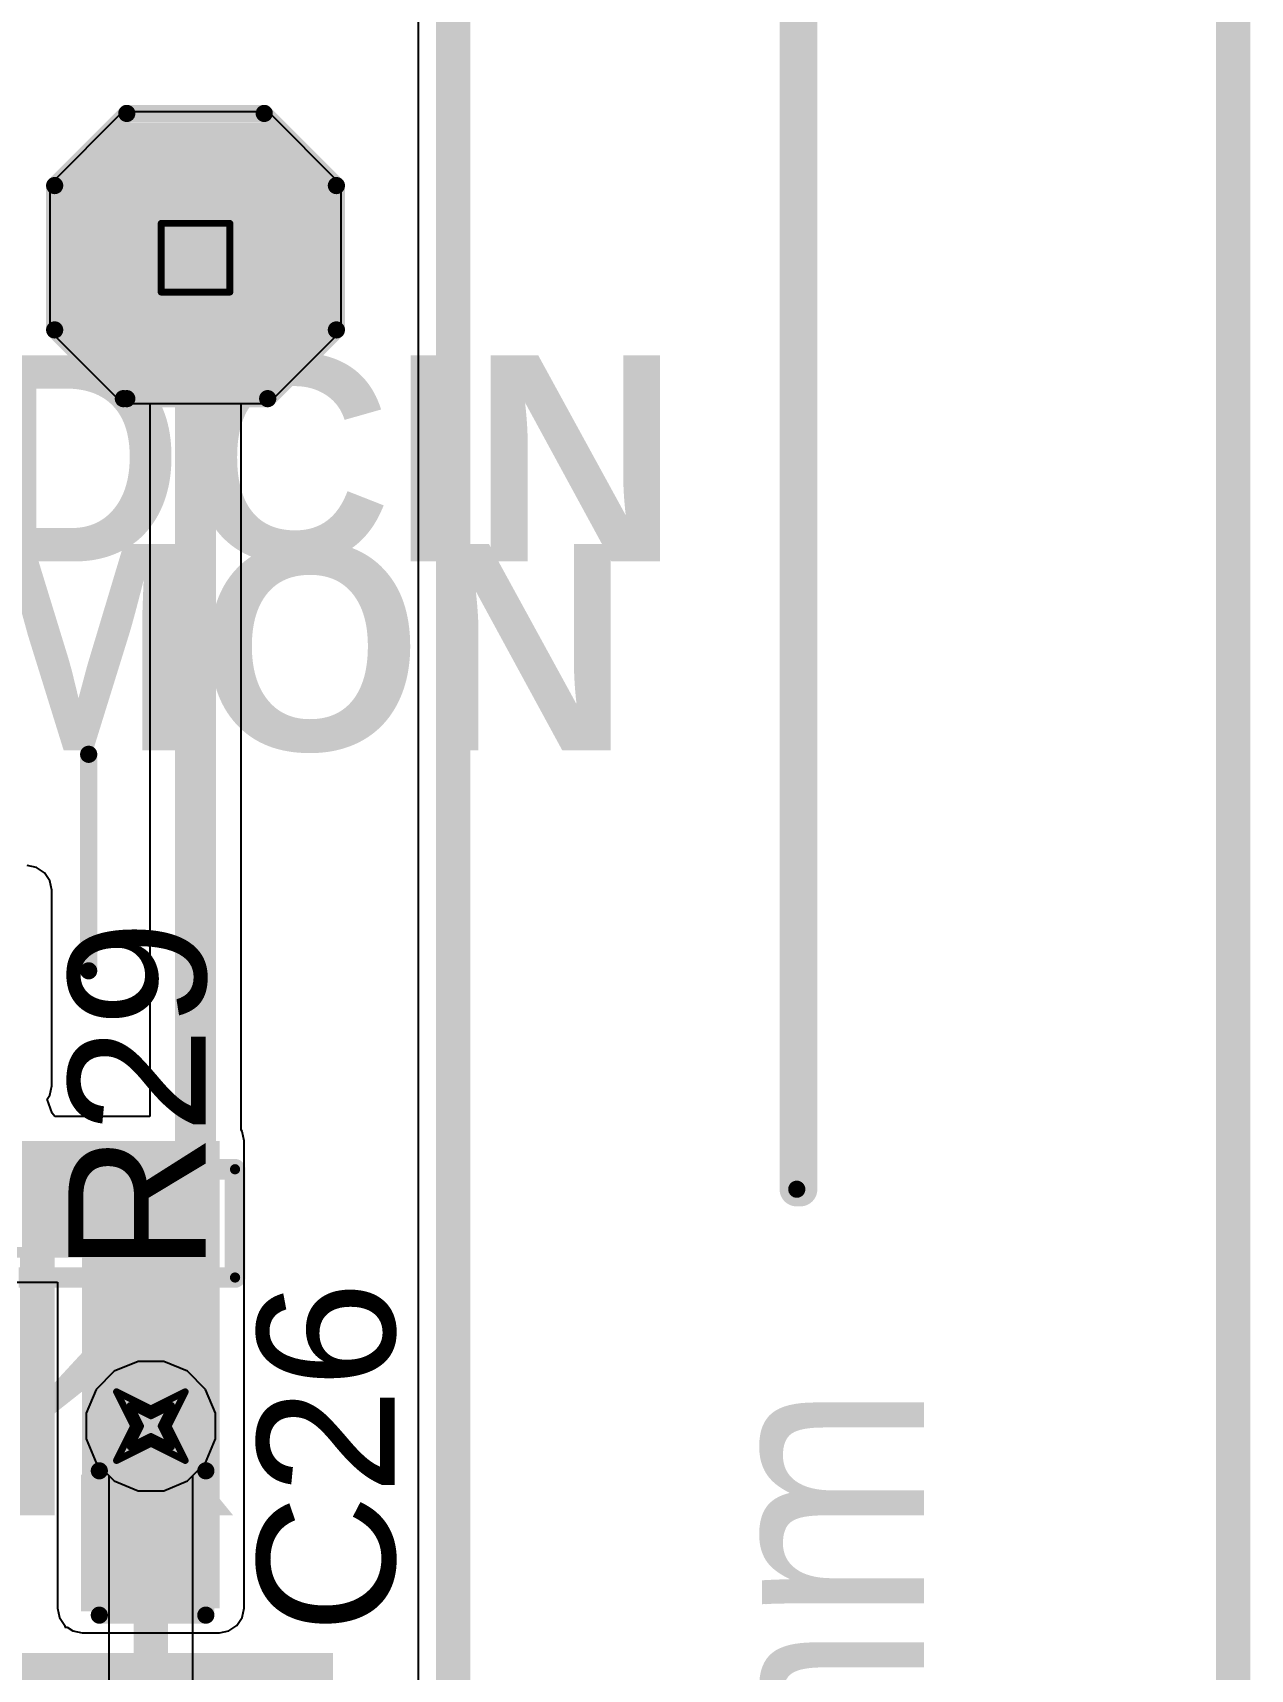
# Model space of a CAD drawing. Header units: inches. Extents: x 0 to 13.9, y -0.2 to 3.4.
# Drawn here: x 3.8776 to 4.232, y 2.3053 to 2.7815 of the extents above; entities that cross this region are included whole.
import ezdxf

# ---------------------------------------------------------------- set-up
doc = ezdxf.new("R2010")
doc.units = ezdxf.units.IN
doc.header["$MEASUREMENT"] = 0
for name, color, linetype in [('Board_Outline', 216, 'Continuous'), ('Bottom Layer', 5, 'Continuous'), ('Bottom Solder', 6, 'Continuous'), ('Dimensions', 6, 'Continuous'), ('Drill Drawing', 1, 'Continuous'), ('Layer 1', 16, 'Continuous'), ('Layer 2', 76, 'Continuous'), ('Mechanical 4', 56, 'Continuous'), ('Mechanical 6', 56, 'Continuous'), ('Multi-Layer', 9, 'Continuous'), ('Pad Holes', 156, 'Continuous'), ('Top Layer', 1, 'Continuous'), ('Top Overlay', 2, 'Continuous'), ('Top Paste', 8, 'Continuous'), ('Top Solder', 216, 'Continuous'), ('Via Holes', 16, 'Continuous')]:
    doc.layers.add(name, color=color, linetype=linetype)
doc.styles.add('Arial', font='', dxfattribs={"height": 0.2})
doc.styles.add('Arial_Bold', font='', dxfattribs={"height": 0.2})
doc.styles.get('Arial').set_extended_font_data('Arial')
doc.styles.get('Arial_Bold').set_extended_font_data('Arial', bold=True)

msp = doc.modelspace()

# ---------------------------------------------------------------- hatches: boundary and pattern name
at = {"layer": 'Bottom Layer'}
msp.add_hatch(color=5, dxfattribs=at).paths.add_polyline_path([(3.94272, 2.75143), (3.90728, 2.75143), (3.88957, 2.73372), (3.88957, 2.69828), (3.90728, 2.68057), (3.94272, 2.68057), (3.96043, 2.69828), (3.96043, 2.73372)])
h = msp.add_hatch(color=5, dxfattribs=at)
edge = h.paths.add_edge_path()
edge.add_arc((3.912, 2.376), 0.01181, 0, 360)
at = {"layer": 'Bottom Solder'}
msp.add_hatch(color=6, dxfattribs=at).paths.add_polyline_path([(3.94472, 2.75543), (3.90528, 2.75543), (3.88557, 2.73572), (3.88557, 2.69628), (3.90528, 2.67657), (3.94472, 2.67657), (3.96443, 2.69628), (3.96443, 2.73572)])
at = {"layer": 'Layer 1'}
msp.add_hatch(color=16, dxfattribs=at).paths.add_polyline_path([(3.94272, 2.75143), (3.90728, 2.75143), (3.88957, 2.73372), (3.88957, 2.69828), (3.90728, 2.68057), (3.94272, 2.68057), (3.96043, 2.69828), (3.96043, 2.73372)])
h = msp.add_hatch(color=16, dxfattribs=at)
edge = h.paths.add_edge_path()
edge.add_arc((3.912, 2.376), 0.01181, 0, 360)
at = {"layer": 'Layer 2'}
msp.add_hatch(color=76, dxfattribs=at).paths.add_polyline_path([(3.94272, 2.75143), (3.90728, 2.75143), (3.88957, 2.73372), (3.88957, 2.69828), (3.90728, 2.68057), (3.94272, 2.68057), (3.96043, 2.69828), (3.96043, 2.73372)])
h = msp.add_hatch(color=76, dxfattribs=at)
edge = h.paths.add_edge_path()
edge.add_arc((3.912, 2.376), 0.01181, 0, 360)
at = {"layer": 'Mechanical 4'}
h = msp.add_hatch(color=56, dxfattribs=at)
edge = h.paths.add_edge_path()
edge.add_arc((3.8939, 2.5715), 0.00125, 0, 360)
h = msp.add_hatch(color=56, dxfattribs=at)
edge = h.paths.add_edge_path()
edge.add_arc((3.8939, 2.5085), 0.00125, 0, 360)
h = msp.add_hatch(color=56, dxfattribs=at)
edge = h.paths.add_edge_path()
edge.add_arc((3.9365, 2.45075), 0.0015, 0, 360)
h = msp.add_hatch(color=56, dxfattribs=at)
edge = h.paths.add_edge_path()
edge.add_arc((3.9365, 2.45075), 0.0015, 0, 360)
h = msp.add_hatch(color=56, dxfattribs=at)
edge = h.paths.add_edge_path()
edge.add_arc((3.9365, 2.41925), 0.0015, 0, 360)
h = msp.add_hatch(color=56, dxfattribs=at)
edge = h.paths.add_edge_path()
edge.add_arc((3.9365, 2.41925), 0.0015, 0, 360)
at = {"layer": 'Mechanical 6'}
h = msp.add_hatch(color=56, dxfattribs=at)
edge = h.paths.add_edge_path()
edge.add_arc((4.1, 2.44494), 0.0025, 0, 360)
at = {"layer": 'Multi-Layer'}
msp.add_hatch(color=9, dxfattribs=at).paths.add_polyline_path([(3.94272, 2.75143), (3.90728, 2.75143), (3.88957, 2.73372), (3.88957, 2.69828), (3.90728, 2.68057), (3.94272, 2.68057), (3.96043, 2.69828), (3.96043, 2.73372)])
at = {"layer": 'Pad Holes'}
h = msp.add_hatch(color=7, dxfattribs=at)
edge = h.paths.add_edge_path()
edge.add_arc((3.925, 2.716), 0.01811, 0, 360)
h = msp.add_hatch(color=7, dxfattribs=at)
edge = h.paths.add_edge_path()
edge.add_arc((3.8939, 2.5715), 0.00125, 0, 360)
h = msp.add_hatch(color=7, dxfattribs=at)
edge = h.paths.add_edge_path()
edge.add_arc((3.8939, 2.5085), 0.00125, 0, 360)
h = msp.add_hatch(color=7, dxfattribs=at)
edge = h.paths.add_edge_path()
edge.add_arc((3.9365, 2.45075), 0.0015, 0, 360)
h = msp.add_hatch(color=7, dxfattribs=at)
edge = h.paths.add_edge_path()
edge.add_arc((3.9365, 2.45075), 0.0015, 0, 360)
h = msp.add_hatch(color=7, dxfattribs=at)
edge = h.paths.add_edge_path()
edge.add_arc((4.1, 2.44494), 0.0025, 0, 360)
h = msp.add_hatch(color=7, dxfattribs=at)
edge = h.paths.add_edge_path()
edge.add_arc((3.9365, 2.41925), 0.0015, 0, 360)
h = msp.add_hatch(color=7, dxfattribs=at)
edge = h.paths.add_edge_path()
edge.add_arc((3.9365, 2.41925), 0.0015, 0, 360)
at = {"layer": 'Top Layer'}
for points in [[(3.94272, 2.75143), (3.90728, 2.75143), (3.88957, 2.73372), (3.88957, 2.69828), (3.90728, 2.68057), (3.94272, 2.68057), (3.96043, 2.69828), (3.96043, 2.73372)], [(3.833, 2.425), (3.932, 2.425), (3.932, 2.459), (3.833, 2.459)], [(3.892, 2.323), (3.932, 2.323), (3.932, 2.459), (3.892, 2.459)], [(3.894, 2.3245), (3.894, 2.3595), (3.924, 2.3595), (3.924, 2.3245)]]:
    msp.add_hatch(color=1, dxfattribs=at).paths.add_polyline_path(points)
h = msp.add_hatch(color=1, dxfattribs=at)
edge = h.paths.add_edge_path()
edge.add_arc((3.912, 2.376), 0.01181, 0, 360)
at = {"layer": 'Top Overlay'}
msp.add_hatch(color=2, dxfattribs=at).paths.add_polyline_path([(3.965, 2.31), (3.82, 2.31), (3.82, 2.278), (3.965, 2.278)])
at = {"layer": 'Top Paste'}
msp.add_hatch(color=8, dxfattribs=at).paths.add_polyline_path([(3.894, 2.3245), (3.894, 2.3595), (3.924, 2.3595), (3.924, 2.3245)])
at = {"layer": 'Top Solder'}
for points in [[(3.94472, 2.75543), (3.90528, 2.75543), (3.88557, 2.73572), (3.88557, 2.69628), (3.90528, 2.67657), (3.94472, 2.67657), (3.96443, 2.69628), (3.96443, 2.73572)], [(3.89164, 2.32214), (3.89164, 2.36186), (3.92636, 2.36186), (3.92636, 2.32214)]]:
    msp.add_hatch(color=216, dxfattribs=at).paths.add_polyline_path(points)
at = {"layer": 'Via Holes'}
h = msp.add_hatch(color=7, dxfattribs=at)
edge = h.paths.add_edge_path()
edge.add_arc((3.912, 2.376), 0.00591, 0, 360)

# ---------------------------------------------------------------- linework, layer by layer
at = {"layer": 'Board_Outline'}
msp.add_lwpolyline([(4, 1.25, 0.01, 0.01, 0), (4, 3.25, 0.01, 0.01, 0)], format="xyseb", dxfattribs=at)
at = {"layer": 'Bottom Layer'}
for p, q in [((3.9898, 3.08353), (3.9898, 1.41647)), ((3.90378, 2.75843), (3.88257, 2.73722)), ((3.94622, 2.75843), (3.90378, 2.75843)), ((3.96743, 2.73722), (3.94622, 2.75843)), ((3.88257, 2.73722), (3.88257, 2.69478)), ((3.96743, 2.69478), (3.96743, 2.73722)), ((3.88257, 2.69478), (3.90378, 2.67357)), ((3.94622, 2.67357), (3.96743, 2.69478)), ((3.90378, 2.67357), (3.94622, 2.67357)), ((3.90134, 2.39195), (3.89605, 2.38666)), ((3.90826, 2.39481), (3.90134, 2.39195)), ((3.91574, 2.39481), (3.90826, 2.39481)), ((3.92266, 2.39195), (3.91574, 2.39481)), ((3.92795, 2.38666), (3.92266, 2.39195)), ((3.89605, 2.38666), (3.89319, 2.37974)), ((3.93081, 2.37974), (3.92795, 2.38666)), ((3.89319, 2.37974), (3.89319, 2.37226)), ((3.93081, 2.37226), (3.93081, 2.37974)), ((3.89319, 2.37226), (3.89605, 2.36534)), ((3.92795, 2.36534), (3.93081, 2.37226)), ((3.89605, 2.36534), (3.89976, 2.36163)), ((3.92424, 2.36163), (3.92795, 2.36534)), ((3.89976, 2.36163), (3.89976, 2.29407)), ((3.92424, 2.289), (3.92424, 2.36163))]:
    msp.add_line(p, q, dxfattribs=at)
msp.add_lwpolyline([(3.912, 2.289, 0.01, 0.01, 0), (3.912, 2.376, 0.01, 0.01, 0)], format="xyseb", dxfattribs=at)
msp.add_lwpolyline([(3.9095, 2.376, 0.005, 0.005, 1), (3.9145, 2.376, 0.005, 0.005, 1)], format="xyseb", close=True, dxfattribs=at)
at = {"layer": 'Dimensions'}
for points in [[(4.101, 2.44494, 0.01, 0.01, 0), (4.101, 3.25, 0.01, 0.01, 0)], [(4.227, 1.81994, 0.01, 0.01, 0), (4.227, 3.25, 0.01, 0.01, 0)]]:
    msp.add_lwpolyline(points, format="xyseb", dxfattribs=at)
msp.add_lwpolyline([(4.0985, 2.44494, 0.005, 0.005, 1), (4.1035, 2.44494, 0.005, 0.005, 1)], format="xyseb", close=True, dxfattribs=at)
at = {"layer": 'Drill Drawing'}
for points in [[(3.915, 2.726, 0.002, 0.002, 0), (3.935, 2.726, 0.002, 0.002, 0)], [(3.915, 2.706, 0.002, 0.002, 0), (3.915, 2.726, 0.002, 0.002, 0)], [(3.935, 2.706, 0.002, 0.002, 0), (3.935, 2.726, 0.002, 0.002, 0)], [(3.915, 2.706, 0.002, 0.002, 0), (3.935, 2.706, 0.002, 0.002, 0)], [(3.902, 2.386, 0.002, 0.002, 0), (3.912, 2.381, 0.002, 0.002, 0)], [(3.902, 2.386, 0.002, 0.002, 0), (3.907, 2.376, 0.002, 0.002, 0)], [(3.912, 2.381, 0.002, 0.002, 0), (3.922, 2.386, 0.002, 0.002, 0)], [(3.917, 2.376, 0.002, 0.002, 0), (3.922, 2.386, 0.002, 0.002, 0)], [(3.906, 2.382, 0.002, 0.002, 0), (3.912, 2.379, 0.002, 0.002, 0)], [(3.906, 2.382, 0.002, 0.002, 0), (3.909, 2.376, 0.002, 0.002, 0)], [(3.912, 2.379, 0.002, 0.002, 0), (3.918, 2.382, 0.002, 0.002, 0)], [(3.915, 2.376, 0.002, 0.002, 0), (3.918, 2.382, 0.002, 0.002, 0)], [(3.902, 2.366, 0.002, 0.002, 0), (3.907, 2.376, 0.002, 0.002, 0)], [(3.906, 2.37, 0.002, 0.002, 0), (3.909, 2.376, 0.002, 0.002, 0)], [(3.915, 2.376, 0.002, 0.002, 0), (3.918, 2.37, 0.002, 0.002, 0)], [(3.917, 2.376, 0.002, 0.002, 0), (3.922, 2.366, 0.002, 0.002, 0)], [(3.902, 2.366, 0.002, 0.002, 0), (3.912, 2.371, 0.002, 0.002, 0)], [(3.906, 2.37, 0.002, 0.002, 0), (3.912, 2.373, 0.002, 0.002, 0)], [(3.912, 2.373, 0.002, 0.002, 0), (3.918, 2.37, 0.002, 0.002, 0)], [(3.912, 2.371, 0.002, 0.002, 0), (3.922, 2.366, 0.002, 0.002, 0)]]:
    msp.add_lwpolyline(points, format="xyseb", dxfattribs=at)
for points in [[(3.9145, 2.726, 0.001, 0.001, 1), (3.9155, 2.726, 0.001, 0.001, 1)], [(3.9145, 2.726, 0.001, 0.001, 1), (3.9155, 2.726, 0.001, 0.001, 1)], [(3.9345, 2.726, 0.001, 0.001, 1), (3.9355, 2.726, 0.001, 0.001, 1)], [(3.9345, 2.726, 0.001, 0.001, 1), (3.9355, 2.726, 0.001, 0.001, 1)], [(3.9145, 2.706, 0.001, 0.001, 1), (3.9155, 2.706, 0.001, 0.001, 1)], [(3.9145, 2.706, 0.001, 0.001, 1), (3.9155, 2.706, 0.001, 0.001, 1)], [(3.9345, 2.706, 0.001, 0.001, 1), (3.9355, 2.706, 0.001, 0.001, 1)], [(3.9345, 2.706, 0.001, 0.001, 1), (3.9355, 2.706, 0.001, 0.001, 1)], [(3.9015, 2.386, 0.001, 0.001, 1), (3.9025, 2.386, 0.001, 0.001, 1)], [(3.9015, 2.386, 0.001, 0.001, 1), (3.9025, 2.386, 0.001, 0.001, 1)], [(3.9215, 2.386, 0.001, 0.001, 1), (3.9225, 2.386, 0.001, 0.001, 1)], [(3.9215, 2.386, 0.001, 0.001, 1), (3.9225, 2.386, 0.001, 0.001, 1)], [(3.9055, 2.382, 0.001, 0.001, 1), (3.9065, 2.382, 0.001, 0.001, 1)], [(3.9055, 2.382, 0.001, 0.001, 1), (3.9065, 2.382, 0.001, 0.001, 1)], [(3.9115, 2.381, 0.001, 0.001, 1), (3.9125, 2.381, 0.001, 0.001, 1)], [(3.9115, 2.381, 0.001, 0.001, 1), (3.9125, 2.381, 0.001, 0.001, 1)], [(3.9175, 2.382, 0.001, 0.001, 1), (3.9185, 2.382, 0.001, 0.001, 1)], [(3.9175, 2.382, 0.001, 0.001, 1), (3.9185, 2.382, 0.001, 0.001, 1)], [(3.9065, 2.376, 0.001, 0.001, 1), (3.9075, 2.376, 0.001, 0.001, 1)], [(3.9065, 2.376, 0.001, 0.001, 1), (3.9075, 2.376, 0.001, 0.001, 1)], [(3.9085, 2.376, 0.001, 0.001, 1), (3.9095, 2.376, 0.001, 0.001, 1)], [(3.9085, 2.376, 0.001, 0.001, 1), (3.9095, 2.376, 0.001, 0.001, 1)], [(3.9115, 2.379, 0.001, 0.001, 1), (3.9125, 2.379, 0.001, 0.001, 1)], [(3.9115, 2.379, 0.001, 0.001, 1), (3.9125, 2.379, 0.001, 0.001, 1)], [(3.9145, 2.376, 0.001, 0.001, 1), (3.9155, 2.376, 0.001, 0.001, 1)], [(3.9145, 2.376, 0.001, 0.001, 1), (3.9155, 2.376, 0.001, 0.001, 1)], [(3.9165, 2.376, 0.001, 0.001, 1), (3.9175, 2.376, 0.001, 0.001, 1)], [(3.9165, 2.376, 0.001, 0.001, 1), (3.9175, 2.376, 0.001, 0.001, 1)], [(3.9115, 2.373, 0.001, 0.001, 1), (3.9125, 2.373, 0.001, 0.001, 1)], [(3.9115, 2.373, 0.001, 0.001, 1), (3.9125, 2.373, 0.001, 0.001, 1)], [(3.9115, 2.371, 0.001, 0.001, 1), (3.9125, 2.371, 0.001, 0.001, 1)], [(3.9115, 2.371, 0.001, 0.001, 1), (3.9125, 2.371, 0.001, 0.001, 1)], [(3.9015, 2.366, 0.001, 0.001, 1), (3.9025, 2.366, 0.001, 0.001, 1)], [(3.9015, 2.366, 0.001, 0.001, 1), (3.9025, 2.366, 0.001, 0.001, 1)], [(3.9055, 2.37, 0.001, 0.001, 1), (3.9065, 2.37, 0.001, 0.001, 1)], [(3.9055, 2.37, 0.001, 0.001, 1), (3.9065, 2.37, 0.001, 0.001, 1)], [(3.9175, 2.37, 0.001, 0.001, 1), (3.9185, 2.37, 0.001, 0.001, 1)], [(3.9175, 2.37, 0.001, 0.001, 1), (3.9185, 2.37, 0.001, 0.001, 1)], [(3.9215, 2.366, 0.001, 0.001, 1), (3.9225, 2.366, 0.001, 0.001, 1)], [(3.9215, 2.366, 0.001, 0.001, 1), (3.9225, 2.366, 0.001, 0.001, 1)]]:
    msp.add_lwpolyline(points, format="xyseb", close=True, dxfattribs=at)
at = {"layer": 'Layer 1'}
for p, q in [((3.9898, 3.08353), (3.9898, 1.41647)), ((3.90378, 2.75843), (3.88257, 2.73722)), ((3.94622, 2.75843), (3.90378, 2.75843)), ((3.96743, 2.73722), (3.94622, 2.75843)), ((3.88257, 2.73722), (3.88257, 2.69478)), ((3.96743, 2.69478), (3.96743, 2.73722)), ((3.88257, 2.69478), (3.90378, 2.67357)), ((3.94622, 2.67357), (3.96743, 2.69478)), ((3.90378, 2.67357), (3.94622, 2.67357)), ((3.90134, 2.39195), (3.89605, 2.38666)), ((3.90826, 2.39481), (3.90134, 2.39195)), ((3.91574, 2.39481), (3.90826, 2.39481)), ((3.92266, 2.39195), (3.91574, 2.39481)), ((3.92795, 2.38666), (3.92266, 2.39195)), ((3.89605, 2.38666), (3.89319, 2.37974)), ((3.93081, 2.37974), (3.92795, 2.38666)), ((3.89319, 2.37974), (3.89319, 2.37226)), ((3.93081, 2.37226), (3.93081, 2.37974)), ((3.89319, 2.37226), (3.89605, 2.36534)), ((3.92795, 2.36534), (3.93081, 2.37226)), ((3.89605, 2.36534), (3.90134, 2.36005)), ((3.92266, 2.36005), (3.92795, 2.36534)), ((3.90134, 2.36005), (3.90826, 2.35719)), ((3.91574, 2.35719), (3.92266, 2.36005)), ((3.90826, 2.35719), (3.91574, 2.35719))]:
    msp.add_line(p, q, dxfattribs=at)
at = {"layer": 'Layer 2'}
for p, q in [((3.9898, 3.08353), (3.9898, 2.11821)), ((3.90378, 2.75843), (3.88257, 2.73722)), ((3.94622, 2.75843), (3.90378, 2.75843)), ((3.96743, 2.73722), (3.94622, 2.75843)), ((3.88257, 2.73722), (3.88257, 2.69478)), ((3.96743, 2.69478), (3.96743, 2.73722)), ((3.88257, 2.69478), (3.90378, 2.67357)), ((3.94622, 2.67357), (3.96743, 2.69478)), ((3.90378, 2.67357), (3.94622, 2.67357)), ((3.90134, 2.39195), (3.89605, 2.38666)), ((3.90826, 2.39481), (3.90134, 2.39195)), ((3.91574, 2.39481), (3.90826, 2.39481)), ((3.92266, 2.39195), (3.91574, 2.39481)), ((3.92795, 2.38666), (3.92266, 2.39195)), ((3.89605, 2.38666), (3.89319, 2.37974)), ((3.93081, 2.37974), (3.92795, 2.38666)), ((3.89319, 2.37974), (3.89319, 2.37226)), ((3.93081, 2.37226), (3.93081, 2.37974)), ((3.89319, 2.37226), (3.89605, 2.36534)), ((3.92795, 2.36534), (3.93081, 2.37226)), ((3.89605, 2.36534), (3.90134, 2.36005)), ((3.92266, 2.36005), (3.92795, 2.36534)), ((3.90134, 2.36005), (3.90826, 2.35719)), ((3.91574, 2.35719), (3.92266, 2.36005)), ((3.90826, 2.35719), (3.91574, 2.35719))]:
    msp.add_line(p, q, dxfattribs=at)
at = {"layer": 'Mechanical 4'}
for points in [[(3.8939, 2.5085, 0.005, 0.005, 0), (3.8939, 2.5715, 0.005, 0.005, 0)], [(3.8735, 2.45075, 0.006, 0.006, 0), (3.9365, 2.45075, 0.006, 0.006, 0)], [(3.9365, 2.41925, 0.006, 0.006, 0), (3.9365, 2.45075, 0.006, 0.006, 0)], [(3.8735, 2.41925, 0.006, 0.006, 0), (3.9365, 2.41925, 0.006, 0.006, 0)]]:
    msp.add_lwpolyline(points, format="xyseb", dxfattribs=at)
for points in [[(3.89265, 2.5715, 0.0025, 0.0025, 1), (3.89515, 2.5715, 0.0025, 0.0025, 1)], [(3.89265, 2.5085, 0.0025, 0.0025, 1), (3.89515, 2.5085, 0.0025, 0.0025, 1)], [(3.935, 2.45075, 0.003, 0.003, 1), (3.938, 2.45075, 0.003, 0.003, 1)], [(3.935, 2.45075, 0.003, 0.003, 1), (3.938, 2.45075, 0.003, 0.003, 1)], [(3.935, 2.41925, 0.003, 0.003, 1), (3.938, 2.41925, 0.003, 0.003, 1)], [(3.935, 2.41925, 0.003, 0.003, 1), (3.938, 2.41925, 0.003, 0.003, 1)]]:
    msp.add_lwpolyline(points, format="xyseb", close=True, dxfattribs=at)
at = {"layer": 'Mechanical 6'}
for points in [[(4.1, 2.44494, 0.01, 0.01, 0), (4.1, 3.25, 0.01, 0.01, 0)], [(4, 1.25, 0.005, 0.005, 0), (4, 3.25, 0.005, 0.005, 0)]]:
    msp.add_lwpolyline(points, format="xyseb", dxfattribs=at)
msp.add_lwpolyline([(4.0975, 2.44494, 0.005, 0.005, 1), (4.1025, 2.44494, 0.005, 0.005, 1)], format="xyseb", close=True, dxfattribs=at)
at = {"layer": 'Top Layer'}
for p, q in [((3.9898, 3.08353), (3.9898, 1.41647)), ((3.90378, 2.75843), (3.88257, 2.73722)), ((3.94622, 2.75843), (3.90378, 2.75843)), ((3.96743, 2.73722), (3.94622, 2.75843)), ((3.88257, 2.73722), (3.88257, 2.69478)), ((3.96743, 2.69478), (3.96743, 2.73722)), ((3.88257, 2.69478), (3.90378, 2.67357)), ((3.94622, 2.67357), (3.96743, 2.69478)), ((3.90378, 2.67357), (3.91175, 2.67357)), ((3.91175, 2.67357), (3.91175, 2.46614)), ((3.93825, 2.46224), (3.93825, 2.67357)), ((3.93825, 2.67357), (3.94622, 2.67357)), ((3.87873, 2.53859), (3.876, 2.53914)), ((3.88105, 2.53705), (3.87873, 2.53859)), ((3.88259, 2.53473), (3.88105, 2.53705)), ((3.88314, 2.532), (3.88259, 2.53473)), ((3.88314, 2.475), (3.88314, 2.532)), ((3.88184, 2.47114), (3.88259, 2.47227)), ((3.88259, 2.47227), (3.88314, 2.475)), ((3.88331, 2.46708), (3.88184, 2.47114)), ((3.88405, 2.46614), (3.88331, 2.46708)), ((3.91175, 2.46614), (3.88405, 2.46614)), ((3.93859, 2.46173), (3.93825, 2.46224)), ((3.93914, 2.459), (3.93859, 2.46173)), ((3.93914, 2.323), (3.93914, 2.459)), ((3.833, 2.41786), (3.88486, 2.41786)), ((3.88486, 2.41786), (3.88486, 2.323)), ((3.88486, 2.323), (3.88541, 2.32027)), ((3.88541, 2.32027), (3.88695, 2.31795)), ((3.93705, 2.31795), (3.93859, 2.32027)), ((3.93859, 2.32027), (3.93914, 2.323)), ((3.88695, 2.31795), (3.887, 2.31792)), ((3.887, 2.31792), (3.887, 2.3175)), ((3.887, 2.3175), (3.88763, 2.3175)), ((3.88763, 2.3175), (3.88927, 2.31641)), ((3.88927, 2.31641), (3.892, 2.31586)), ((3.892, 2.31586), (3.932, 2.31586)), ((3.932, 2.31586), (3.93473, 2.31641)), ((3.93473, 2.31641), (3.93705, 2.31795))]:
    msp.add_line(p, q, dxfattribs=at)
for points in [[(3.925, 2.452, 0.012, 0.012, 0), (3.925, 2.716, 0.012, 0.012, 0)], [(3.924, 2.451, 0.012, 0.012, 0), (3.925, 2.452, 0.012, 0.012, 0)]]:
    msp.add_lwpolyline(points, format="xyseb", dxfattribs=at)
for points in [[(3.922, 2.716, 0.006, 0.006, 1), (3.928, 2.716, 0.006, 0.006, 1)], [(3.922, 2.452, 0.006, 0.006, 1), (3.928, 2.452, 0.006, 0.006, 1)], [(3.922, 2.452, 0.006, 0.006, 1), (3.928, 2.452, 0.006, 0.006, 1)], [(3.921, 2.451, 0.006, 0.006, 1), (3.927, 2.451, 0.006, 0.006, 1)]]:
    msp.add_lwpolyline(points, format="xyseb", close=True, dxfattribs=at)
at = {"layer": 'Top Overlay'}
for points in [[(3.884, 2.737, 0.005, 0.005, 0), (3.905, 2.758, 0.005, 0.005, 0)], [(3.905, 2.758, 0.005, 0.005, 0), (3.945, 2.758, 0.005, 0.005, 0)], [(3.945, 2.758, 0.005, 0.005, 0), (3.966, 2.737, 0.005, 0.005, 0)], [(3.884, 2.695, 0.005, 0.005, 0), (3.884, 2.737, 0.005, 0.005, 0)], [(3.966, 2.695, 0.005, 0.005, 0), (3.966, 2.737, 0.005, 0.005, 0)], [(3.884, 2.695, 0.005, 0.005, 0), (3.904, 2.675, 0.005, 0.005, 0)], [(3.946, 2.675, 0.005, 0.005, 0), (3.966, 2.695, 0.005, 0.005, 0)], [(3.905, 2.675, 0.005, 0.005, 0), (3.946, 2.675, 0.005, 0.005, 0)], [(3.897, 2.363, 0.005, 0.005, 0), (3.928, 2.363, 0.005, 0.005, 0)], [(3.928, 2.321, 0.005, 0.005, 0), (3.928, 2.363, 0.005, 0.005, 0)], [(3.897, 2.321, 0.005, 0.005, 0), (3.928, 2.321, 0.005, 0.005, 0)]]:
    msp.add_lwpolyline(points, format="xyseb", dxfattribs=at)
for points in [[(3.90375, 2.758, 0.0025, 0.0025, 1), (3.90625, 2.758, 0.0025, 0.0025, 1)], [(3.90375, 2.758, 0.0025, 0.0025, 1), (3.90625, 2.758, 0.0025, 0.0025, 1)], [(3.94375, 2.758, 0.0025, 0.0025, 1), (3.94625, 2.758, 0.0025, 0.0025, 1)], [(3.94375, 2.758, 0.0025, 0.0025, 1), (3.94625, 2.758, 0.0025, 0.0025, 1)], [(3.88275, 2.737, 0.0025, 0.0025, 1), (3.88525, 2.737, 0.0025, 0.0025, 1)], [(3.88275, 2.737, 0.0025, 0.0025, 1), (3.88525, 2.737, 0.0025, 0.0025, 1)], [(3.96475, 2.737, 0.0025, 0.0025, 1), (3.96725, 2.737, 0.0025, 0.0025, 1)], [(3.96475, 2.737, 0.0025, 0.0025, 1), (3.96725, 2.737, 0.0025, 0.0025, 1)], [(3.88275, 2.695, 0.0025, 0.0025, 1), (3.88525, 2.695, 0.0025, 0.0025, 1)], [(3.88275, 2.695, 0.0025, 0.0025, 1), (3.88525, 2.695, 0.0025, 0.0025, 1)], [(3.96475, 2.695, 0.0025, 0.0025, 1), (3.96725, 2.695, 0.0025, 0.0025, 1)], [(3.96475, 2.695, 0.0025, 0.0025, 1), (3.96725, 2.695, 0.0025, 0.0025, 1)], [(3.90275, 2.675, 0.0025, 0.0025, 1), (3.90525, 2.675, 0.0025, 0.0025, 1)], [(3.90375, 2.675, 0.0025, 0.0025, 1), (3.90625, 2.675, 0.0025, 0.0025, 1)], [(3.94475, 2.675, 0.0025, 0.0025, 1), (3.94725, 2.675, 0.0025, 0.0025, 1)], [(3.94475, 2.675, 0.0025, 0.0025, 1), (3.94725, 2.675, 0.0025, 0.0025, 1)], [(3.89575, 2.363, 0.0025, 0.0025, 1), (3.89825, 2.363, 0.0025, 0.0025, 1)], [(3.92675, 2.363, 0.0025, 0.0025, 1), (3.92925, 2.363, 0.0025, 0.0025, 1)], [(3.92675, 2.363, 0.0025, 0.0025, 1), (3.92925, 2.363, 0.0025, 0.0025, 1)], [(3.89575, 2.321, 0.0025, 0.0025, 1), (3.89825, 2.321, 0.0025, 0.0025, 1)], [(3.92675, 2.321, 0.0025, 0.0025, 1), (3.92925, 2.321, 0.0025, 0.0025, 1)], [(3.92675, 2.321, 0.0025, 0.0025, 1), (3.92925, 2.321, 0.0025, 0.0025, 1)]]:
    msp.add_lwpolyline(points, format="xyseb", close=True, dxfattribs=at)

# ---------------------------------------------------------------- texts
at = {"layer": 'Dimensions', "style": 'Arial'}
msp.add_text('50.80mm', height=0.06, rotation=90, dxfattribs=at).set_placement((4.13699, 2.03906))
at = {"layer": 'Mechanical 4', "style": 'Arial'}
msp.add_text('K', height=0.0775, dxfattribs=at).set_placement((3.865, 2.35))
at = {"layer": 'Mechanical 6', "style": 'Arial'}
msp.add_text('50.80mm', height=0.06, rotation=90, dxfattribs=at).set_placement((4.13599, 2.03906))
at = {"layer": 'Top Overlay', "style": 'Arial_Bold'}
for s, p in [('DCIN', (3.861, 2.62764)), ('MON', (3.856, 2.5727))]:
    msp.add_text(s, height=0.06, dxfattribs=at).set_placement(p)
at = {"layer": 'Top Overlay', "style": 'Arial'}
for s, p in [('R29', (3.92799, 2.42068)), ('C26', (3.98299, 2.31568))]:
    msp.add_text(s, height=0.04, rotation=90, dxfattribs=at).set_placement(p)

doc.saveas('drawing.dxf')
